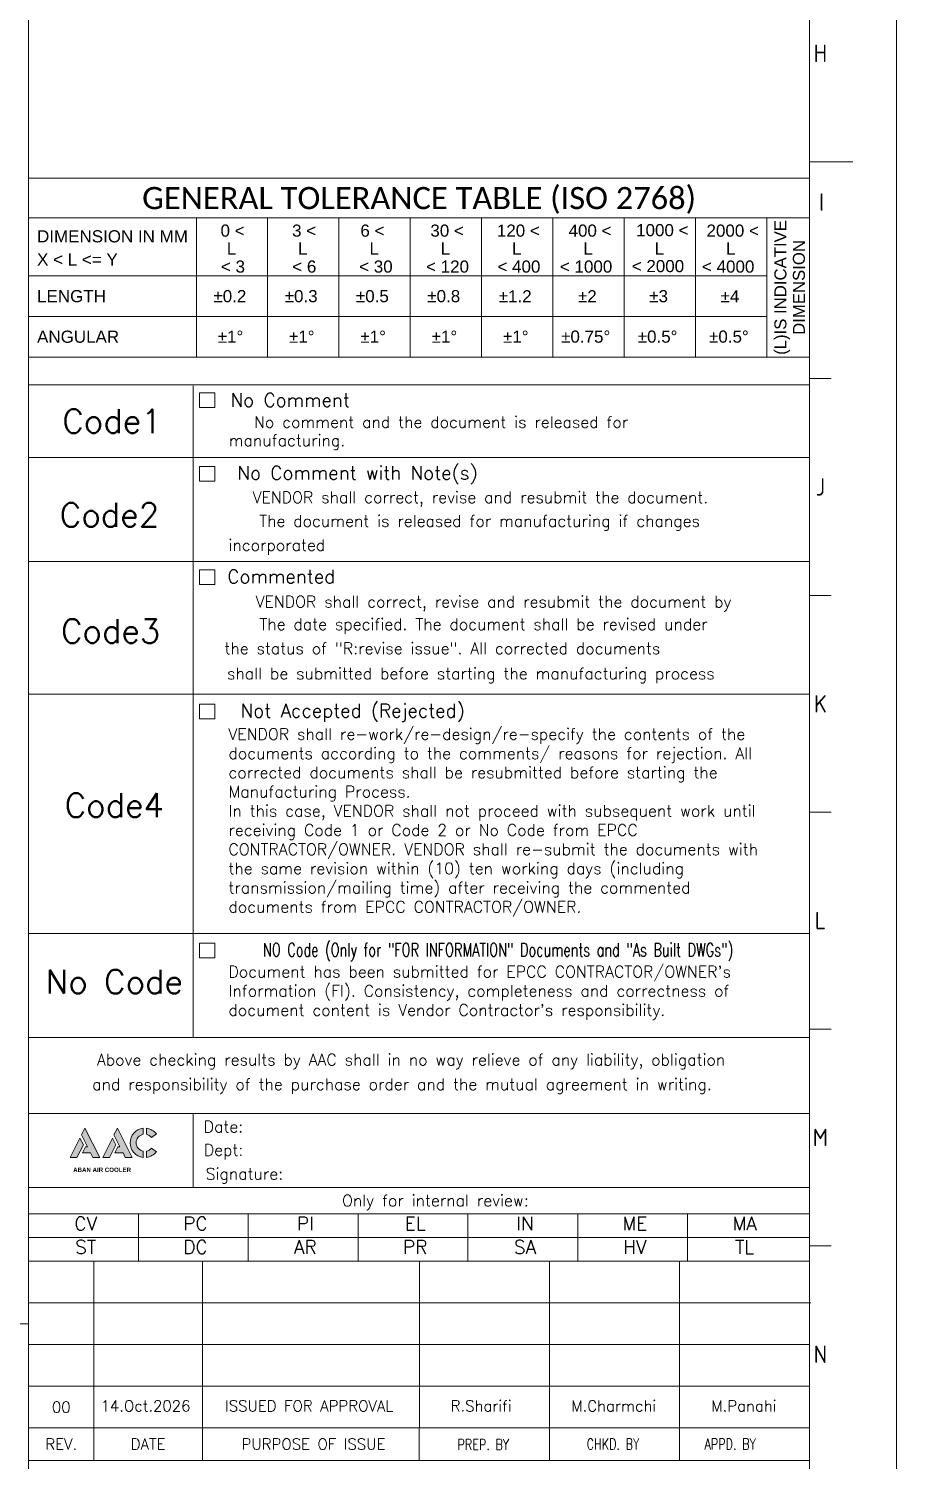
# Model space of a CAD drawing. Header units: inches. Extents: x -15980 to 45789, y -23276 to 2417.
# Drawn here: x 22708 to 24476, y -19273 to -16355 of the extents above; entities that cross this region are included whole.
import ezdxf
from ezdxf.enums import TextEntityAlignment as Align

# ---------------------------------------------------------------- set-up
doc = ezdxf.new("R2010")
doc.units = ezdxf.units.IN
doc.header["$MEASUREMENT"] = 0
doc.linetypes.add('PHANTOMX2', pattern=[127, 63.5, -12.7, 12.7, -12.7, 12.7, -12.7])
for name, color, linetype, lineweight in [('CADRE', 254, 'Continuous', 5), ('HATCH', 130, 'PHANTOMX2', 9), ('Plot Plan', 9, 'Continuous', 0), ('TEXT', 2, 'Continuous', 13), ('TITLE BLOCK', 8, 'Continuous', 9)]:
    doc.layers.add(name, color=color, linetype=linetype, lineweight=lineweight)
doc.layers.add('dim', color=82, linetype='Continuous')
doc.styles.add('ISO Proportional', font='isocp.shx')
doc.styles.add('ROMANS', font='ROMANS.shx', dxfattribs={"width": 0.9, "bigfont": '@extfont2.shx'})
doc.styles.add('ROMANT', font='romanst.shx')
doc.styles.get("Standard").update_dxf_attribs({"font": 'arial.ttf'})
doc.styles.add('style4', font='calibri.ttf')
pattern_1 = [(37.5, (-17541.0668, 12835.2402), (-0.025197343, 0.770729508), [0, -0.608, 0, -0.68, 0, -0.65]), (7.5, (-17541.0668, 12835.2402), (0.70791068, 1.128858426), [0, -0.328, 0, -0.548, 0, -0.21]), (327.5, (-17541.5588, 12835.2402), (1.245656745, 0.002263621), [0, -0.2, 0, -0.72, 0, -0.94]), (317.5, (-17541.5588, 12835.2402), (1.20245064, 0.351070226), [0, -0.1, 0, -0.472, 0, -0.54])]

# ---------------------------------------------------------------- blocks, each defined once
blk = doc.blocks.new('A$C47e84c82')
at = {"layer": 'HATCH', "ltscale": 2}
blk.add_lwpolyline([(0, 248.05), (548.5, 248.05), (548.5, 84.13), (0, 84.13)], close=True, dxfattribs=at)
blk = doc.blocks.new('AAC')
at = {"lineweight": 0, "true_color": 0x00ffff}
h = blk.add_hatch(dxfattribs=at)
h.set_pattern_fill('AR-SAND', color=4, scale=0.4)
h.set_pattern_definition(pattern_1)
h.paths.add_polyline_path([(17.1, 33.8), (13.1, 26), (20.1, 12.2), (17.7, 12.2), (14.1, 5.2), (23.6, 5.2), (26.2, 0), (34.2, 0)])
h.paths.add_polyline_path([(0, 0), (7.9, 0), (15.3, 14.6), (11.3, 22.4)])
h = blk.add_hatch(dxfattribs=at)
h.set_pattern_fill('AR-SAND', color=4, scale=0.4)
h.paths.add_polyline_path([(49, 22.4), (37.7, 0), (45.6, 0), (53, 14.6)])
h.paths.add_polyline_path([(54.7, 33.8), (50.8, 26), (57.7, 12.2), (55.4, 12.2), (51.8, 5.2), (61.3, 5.2), (63.9, 0), (71.8, 0)])
h = blk.add_hatch(dxfattribs=at)
h.set_pattern_fill('AR-SAND', color=4, scale=0.4)
h.set_pattern_definition(pattern_1)
h.paths.add_polyline_path([(84.6, 26.8), (84.6, 33.8, 0.894794), (84.6, 0), (84.6, 7, -0.827064)])
h.paths.add_polyline_path([(94.4, 23), (100, 27.2, 0.206016), (88.3, 33.8), (88.3, 26.8, -0.186394)])
h.paths.add_polyline_path([(100, 6.6), (94.4, 10.8, -0.186394), (88.3, 7), (88.3, 0, 0.206016)])
at = {"lineweight": 0}
for p, q in [((13.1, 26), (17.1, 33.8)), ((34.2, 0), (17.1, 33.8)), ((50.8, 26), (54.7, 33.8)), ((71.8, 0), (54.7, 33.8)), ((84.6, 33.8), (84.6, 26.8)), ((88.3, 33.8), (88.3, 26.8)), ((0, 0), (11.3, 22.4)), ((15.3, 14.6), (11.3, 22.4)), ((20.1, 12.2), (13.1, 26)), ((37.7, 0), (49, 22.4)), ((53, 14.6), (49, 22.4)), ((57.7, 12.2), (50.8, 26)), ((94.4, 23), (100, 27.2)), ((0, 0), (7.9, 0)), ((7.9, 0), (15.3, 14.6)), ((14.1, 5.2), (17.7, 12.2)), ((14.1, 5.2), (23.6, 5.2)), ((17.7, 12.2), (20.1, 12.2)), ((26.2, 0), (23.6, 5.2)), ((26.2, 0), (34.2, 0)), ((37.7, 0), (45.6, 0)), ((45.6, 0), (53, 14.6)), ((51.8, 5.2), (55.4, 12.2)), ((51.8, 5.2), (61.3, 5.2)), ((55.4, 12.2), (57.7, 12.2)), ((63.9, 0), (61.3, 5.2)), ((63.9, 0), (71.8, 0)), ((84.6, 7), (84.6, 0)), ((88.3, 7), (88.3, 0)), ((94.4, 10.8), (100, 6.6))]:
    blk.add_line(p, q, dxfattribs=at)
for radius, start, end in [(17, 96.356, 263.644), (17, 37.2592, 83.823), (10, 100.8142, 259.1858), (10, 37.2592, 79.4928), (10, 280.5072, 322.7408), (17, 276.177, 322.7408)]:
    blk.add_arc((86.5, 16.9), radius, start, end, dxfattribs=at)
blk = doc.blocks.new('AAC LOGO')
at = {"color": 1, "xscale": 0.03937007874015748, "yscale": 0.03937007874015748, "zscale": 0.03937007874015748}
blk.add_blockref('AAC', (37.55, 7.578), dxfattribs=at)
at = {"color": 1, "insert": (37.688, 7.111), "char_height": 0.2, "attachment_point": 1}
blk.add_mtext_dynamic_manual_height_columns('\\pxqd;{\\fArial|b1|i0|c0|p34;\\C9;\\c13289671;ABAN AIR COOLER}', width=3.75435, gutter_width=1, heights=[0.207], dxfattribs=at)
blk = doc.blocks.new('stamp')
at = {"layer": 'Plot Plan', "color": 210, "linetype": 'ByBlock'}
blk.add_lwpolyline([(29827.1, -5869.1), (30005.39, -5869.1), (30005.39, -6069.27), (29827.1, -6069.27)], close=True, dxfattribs=at)
for points in [[(29864.68, -5869.29), (29864.68, -6018.16)], [(29827.1, -5885.72), (30005.39, -5885.72)], [(29827.1, -5909.42), (30005.39, -5909.42)], [(29827.1, -5939.78), (30005.39, -5939.78)], [(29827.1, -5994.39), (30005.39, -5994.39)], [(29827.1, -6018.16), (30005.39, -6018.16)], [(29827.1, -6035.51), (30005.39, -6035.51)], [(29864.68, -6035.51), (29864.68, -6052.39)], [(29827.1, -6052.39), (30005.39, -6052.39)], [(29827.1, -6058.44), (30005.39, -6058.44)], [(29852.18, -6058.44), (29852.18, -6069.27)], [(29877.25, -6058.44), (29877.25, -6069.27)], [(29902.32, -6058.44), (29902.32, -6069.27)], [(29927.4, -6058.44), (29927.4, -6069.27)], [(29952.47, -6058.44), (29952.47, -6069.27)], [(29977.54, -6058.44), (29977.54, -6069.27)], [(29827.1, -6063.81), (30005.39, -6063.81)]]:
    blk.add_lwpolyline(points, dxfattribs=at)
at = {"layer": 'Plot Plan', "linetype": 'ByBlock'}
for points in [[(29866.09, -5870.94), (29869.6, -5870.94), (29869.6, -5874.31), (29866.09, -5874.31)], [(29866.09, -5887.73), (29869.6, -5887.73), (29869.6, -5891.1), (29866.09, -5891.1)], [(29866.09, -5911.32), (29869.6, -5911.32), (29869.6, -5914.68), (29866.09, -5914.68)], [(29866.09, -5942), (29869.6, -5942), (29869.6, -5945.36), (29866.09, -5945.36)], [(29866.09, -5996.61), (29869.6, -5996.61), (29869.6, -5999.98), (29866.09, -5999.98)]]:
    blk.add_lwpolyline(points, close=True, dxfattribs=at)
at = {"color": 1, "xscale": 5.001416705246805, "yscale": 5.001416705246805, "zscale": 5.001416705246805}
blk.add_blockref('AAC LOGO', (29648.78, -6083.44), dxfattribs=at)
at = {"layer": 'CADRE', "color": 2, "style": 'ROMANS'}
for s, height, p in [('No Comment', 3.086, (29886.8, -5872.56)), ('Code1', 5.453, (29846.14, -5877.39)), ('No Comment with Note(s)', 3.0855, (29902.18, -5889.2)), ('Code2', 5.453, (29845.56, -5898.8)), ('Commented', 3.086, (29884.78, -5912.88)), ('Code3', 5.453, (29845.83, -5925.35)), ('Not Accepted (Rejected)', 3.0855, (29901.07, -5943.51)), ('Code4', 5.453, (29846.67, -5965.12)), ('No Code', 5.453, (29846.67, -6005.42)), ('Above checking results by AAC shall in no way relieve of any liability, obligation', 2.6293, (29914.41, -6023.24)), ('and responsibility of the purchase order and the mutual agreement in writing.', 2.6293, (29912.33, -6028.85)), ('Date:', 2.629, (29871.57, -6038.53)), ('Dept:', 2.629, (29871.6, -6043.85)), ('Signature:', 2.629, (29876.36, -6049.31)), ('Only for internal review:', 2.6293, (29919.96, -6055.41)), ('CV', 3.086, (29840.12, -6060.65)), ('PC', 3.086, (29865.19, -6060.65)), ('PI', 3.086, (29890.26, -6060.65)), ('EL', 3.086, (29915.34, -6060.65)), ('IN', 3.086, (29940.41, -6060.65)), ('ME', 3.086, (29965.49, -6060.65)), ('MA', 3.086, (29990.56, -6060.65)), ('ST', 3.086, (29840.12, -6066.01)), ('DC', 3.086, (29865.19, -6066.01)), ('AR', 3.086, (29890.26, -6066.01)), ('PR', 3.086, (29915.34, -6066.01)), ('SA', 3.086, (29940.41, -6066.01)), ('HV', 3.086, (29965.49, -6066.01)), ('TL', 3.086, (29990.56, -6066.01))]:
    blk.add_text(s, height=height, dxfattribs=at).set_placement(p, align=Align.MIDDLE_CENTER)
at = {"layer": 'CADRE', "color": 2, "style": 'ROMANS', "width": 0.7}
blk.add_text('NO Code (Only for "FOR INFORMATION" Documents and "As Built DWGs")', height=3.0855, dxfattribs=at).set_placement((29934.28, -5998.13), align=Align.MIDDLE_CENTER)
at = {"layer": 'Plot Plan', "color": 2, "linetype": 'ByBlock', "style": 'ROMANT'}
for s, p in [('No comment and the document is released for ', (29922.17, -5877.61)), ('manufacturing.', (29886.08, -5881.79)), ('VENDOR shall correct, revise and resubmit the document.', (29930.24, -5894.8)), ('The document is released for manufacturing if changes ', (29930.95, -5900.2)), ('VENDOR shall correct, revise and resubmit the document by', (29933.24, -5918.64)), ('The date specified. The document shall be revised under', (29930.95, -5923.78))]:
    blk.add_text(s, height=2.6293, dxfattribs=at).set_placement(p, align=Align.MIDDLE_CENTER)
at = {"layer": 'Plot Plan', "color": 2, "linetype": 'ByBlock', "attachment_point": 1, "style": 'ROMANT'}
for s, insert, char_height, width in [('incorporated', (29872.72, -5904.39), 2.6293, 25.1095), ('the status of "R:revise issue". All corrected documents', (29871.8, -5927.98), 2.6293, 120.506), ('shall be submitted before starting the manufacturing process', (29872.4, -5933.73), 2.6293, 129.9595), ('VENDOR shall re-work/re-design/re-specify the contents of the documents according to the comments/ reasons for rejection. All corrected documents shall be resubmitted before starting the Manufacturing Process.\\PIn this case, VENDOR shall not proceed with subsequent work until receiving Code 1 or Code 2 or No Code from EPCC CONTRACTOR/OWNER. VENDOR shall re-submit the documents with the same revision within (10) ten working days (including transmission/mailing time) after receiving the commented documents from EPCC CONTRACTOR/OWNER.', (29872.72, -5947.56), 2.62926, 132.6704), ("Document has been submitted for EPCC CONTRACTOR/OWNER's Information (FI). Consistency, completeness and correctness of document content is Vendor Contractor's responsibility.", (29872.72, -6001.82), 2.62926, 132.6704)]:
    blk.add_mtext(s, dxfattribs=dict(at, insert=insert, char_height=char_height, width=width))
blk = doc.blocks.new('A$C4DB64713')
at = {"layer": 'TITLE BLOCK', "color": 251, "lineweight": 15, "true_color": 0x636466}
for p, q in [((20.72, 0), (20.72, 17.18)), ((29.52, 0), (29.52, 17.18)), ((38.33, 0), (38.33, 17.18)), ((47.13, 0), (47.13, 17.18)), ((55.94, 0), (55.94, 17.18)), ((64.74, 0), (64.74, 17.18)), ((73.55, 0), (73.55, 17.18)), ((82.35, 0), (82.35, 17.18)), ((91.16, 0), (91.16, 17.18)), ((91.16, 10.02), (0.02, 10.02)), ((91.16, 5.01), (0.02, 5.01))]:
    blk.add_line(p, q, dxfattribs=at)
for points in [[(0.02, 17.18), (96.42, 17.18), (96.42, 22.09), (0.02, 22.09)], [(96.42, 0), (0.02, 0), (0.02, 17.18), (96.42, 17.18)]]:
    blk.add_lwpolyline(points, close=True, dxfattribs=at)
at = {"layer": 'TEXT', "style": 'style4'}
blk.add_text('GENERAL TOLERANCE TABLE (ISO 2768)', height=2.7297, dxfattribs=at).set_placement((48.22, 19.63), align=Align.MIDDLE_CENTER)
at = {"layer": 'TEXT'}
for s, height, p in [('0 <', 1.5, (23.71, 15.61)), ('3 <', 1.5, (32.54, 15.61)), ('6 <', 1.5, (40.97, 15.61)), ('30 <', 1.5, (49.61, 15.61)), ('120 <', 1.5, (57.82, 15.61)), ('400 <', 1.5, (66.67, 15.61)), ('1000 <', 1.5, (75.01, 15.67)), ('2000 <', 1.5, (83.7, 15.61)), ('DIMENSION IN MM', 1.4997, (1.06, 14.91)), ('L', 1.5, (24.48, 13.4)), ('L', 1.5, (33.28, 13.4)), ('L', 1.5, (42.09, 13.4)), ('L', 1.5, (50.89, 13.4)), ('L', 1.5, (59.69, 13.4)), ('L', 1.5, (68.5, 13.4)), ('L', 1.5, (77.3, 13.4)), ('L', 1.5, (86.11, 13.4)), ('X < L <= Y', 1.5, (1.06, 12.05)), ('< 3', 1.5, (23.76, 11.17)), ('< 6', 1.5, (32.56, 11.17)), ('< 30', 1.5, (40.82, 11.17)), ('< 120', 1.5, (49.08, 11.17)), ('< 400', 1.5, (57.89, 11.17)), ('< 1000', 1.5, (65.6, 11.17)), ('< 2000', 1.5, (74.47, 11.23)), ('< 4000', 1.5, (83.14, 11.17)), ('LENGTH', 1.5, (1.06, 7.52)), ('±0.2', 1.5, (22.83, 7.52)), ('±0.3', 1.5, (31.63, 7.52)), ('±0.5', 1.5, (40.42, 7.52)), ('±0.8', 1.5, (49.23, 7.52)), ('±1.2', 1.5, (58.05, 7.5)), ('±2', 1.5, (67.83, 7.5)), ('±3', 1.5, (76.63, 7.52)), ('±4', 1.5, (85.44, 7.5)), ('ANGULAR', 1.5, (1.06, 2.51)), ('±1°', 1.5, (23.36, 2.51)), ('±1°', 1.5, (32.16, 2.51)), ('±1°', 1.5, (40.97, 2.51)), ('±1°', 1.5, (49.77, 2.51)), ('±1°', 1.5, (58.58, 2.51)), ('±0.75°', 1.5, (65.75, 2.52)), ('±0.5°', 1.5, (75.21, 2.52)), ('±0.5°', 1.5, (84.01, 2.52))]:
    blk.add_text(s, height=height, dxfattribs=at).set_placement(p, align=Align.MIDDLE_LEFT)
for s, height, p in [('(L)IS INDICATIVE', 1.4794, (92.82, 8.59)), ('DIMENSION', 1.479, (95.1, 8.59))]:
    blk.add_text(s, height=height, rotation=90, dxfattribs=at).set_placement(p, align=Align.MIDDLE_CENTER)
blk = doc.blocks.new('A$Ceb6babff')
at = {"layer": 'CADRE', "color": 3}
blk.add_line((8732.3, 7247.5), (8732.3, 176.8), dxfattribs=at)
at = {"layer": 'CADRE', "color": 2}
for p, q in [((10323.2, 3716.5), (10411.6, 3716.5)), ((10323.2, 3274.6), (10367.4, 3274.6)), ((10323.2, 2832.7), (10367.4, 2832.7)), ((10323.2, 2390.8), (10367.4, 2390.8)), ((10323.2, 1948.9), (10367.4, 1948.9)), ((10323.2, 1506.9), (10367.4, 1506.9)), ((8732.3, 1475.6), (10323.2, 1475.6)), ((8732.3, 1136.2), (10323.2, 1136.2)), ((8865.1, 1069.8), (8865.1, 1136.2)), ((9086.4, 1136.2), (9086.4, 1069.8)), ((9528.1, 1136.2), (9528.1, 1069.8)), ((9793.1, 1136.2), (9793.1, 1069.8)), ((10058.4, 1136.2), (10058.4, 1069.8)), ((8732.3, 1069.8), (10323.2, 1069.8))]:
    blk.add_line(p, q, dxfattribs=at)
at = {"layer": 'CADRE', "color": 1}
for p, q in [((8865.1, 1136.2), (8865.1, 1475.6)), ((9086.4, 1136.2), (9086.4, 1475.6)), ((9528.7, 1136.2), (9528.7, 1475.6)), ((9793.6, 1136.2), (9793.6, 1475.6)), ((10058.4, 1136.2), (10058.4, 1475.6)), ((8732.3, 1390.8), (10325.6, 1390.8)), ((8732.3, 1305.9), (10323.2, 1305.9)), ((8732.3, 1221.1), (10323.2, 1221.1))]:
    blk.add_line(p, q, dxfattribs=at)
at = {"layer": 'CADRE', "color": 8}
blk.add_lwpolyline([(0, 0), (10500, 0), (10500, 7424.2), (0, 7424.2)], close=True, dxfattribs=at)
at = {"layer": 'CADRE', "color": 4}
blk.add_lwpolyline([(176.8, 7247.5), (10323.2, 7247.5), (10323.2, 176.8), (176.8, 176.8)], close=True, dxfattribs=at)
at = {"layer": 'Plot Plan', "linetype": 'ByBlock'}
blk.add_lwpolyline([(10500, 0), (0, 0), (0, 7424.2), (10500, 7424.2)], close=True, dxfattribs=at)
at = {"layer": 'dim', "ltscale": 2, "xscale": 16.5028286782108, "yscale": 16.5028286782108, "zscale": 16.5028286782108}
blk.add_blockref('A$C4DB64713', (8732, 3318.5), dxfattribs=at)
at = {"layer": 'Plot Plan', "color": 40, "linetype": 'ByBlock', "xscale": 8.923345174405647, "yscale": 8.923345174405647, "zscale": 8.923345174405647}
blk.add_blockref('stamp', (-257425.2, 55633.8), dxfattribs=at)
at = {"layer": 'CADRE', "color": 2, "style": 'ISO Proportional'}
for s, p in [('H', (10345.3, 3937.5)), ('I', (10347.7, 3634.3)), ('J', (10345.3, 3053.7)), ('K', (10345.3, 2611.7)), ('L', (10345.3, 2169.8)), ('M', (10345.3, 1727.9)), ('N', (10345.3, 1286))]:
    blk.add_text(s, height=35.4, dxfattribs=at).set_placement(p, align=Align.MIDDLE)
at = {"layer": 'CADRE', "color": 9, "style": 'ROMANS'}
for s, height, p in [('00', 22.27, (8798.7, 1178.4)), ('14.Oct.2026', 22.273, (8970.4, 1180.8)), ('ISSUED FOR APPROVAL', 22.273, (9303.8, 1180.8)), ('R.Sharifi', 22.27, (9654.1, 1180.8)), ('M.Charmchi', 22.27, (9924.3, 1180.8)), ('M.Panahi', 22.27, (10189.5, 1180.8))]:
    blk.add_text(s, height=height, dxfattribs=at).set_placement(p, align=Align.MIDDLE_CENTER)
at = {"layer": 'CADRE', "color": 2, "style": 'ROMANS'}
for s, height, p in [('REV.', 22.27, (8798.7, 1103)), ('DATE', 22.27, (8975.7, 1103)), ('PURPOSE OF ISSUE', 22.273, (9312.6, 1103))]:
    blk.add_text(s, height=height, dxfattribs=at).set_placement(p, align=Align.MIDDLE_CENTER)
at = {"layer": 'CADRE', "color": 2, "style": 'ROMANS', "width": 0.75}
for s, p in [('PREP. BY', (9658.6, 1102.2)), ('CHKD. BY', (9922.7, 1103)), ('APPD. BY', (10161.6, 1103))]:
    blk.add_text(s, height=22.27, dxfattribs=at).set_placement(p, align=Align.MIDDLE_CENTER)

msp = doc.modelspace()

# ---------------------------------------------------------------- block references
msp.add_blockref('A$Ceb6babff', (13975.598, -20343.245))
at = {"xscale": 3.571428571428572, "yscale": 3.571428571428572, "zscale": 3.571428571428572}
msp.add_blockref('A$C47e84c82', (20748.993, -19881.234), dxfattribs=at)

doc.saveas('drawing.dxf')
